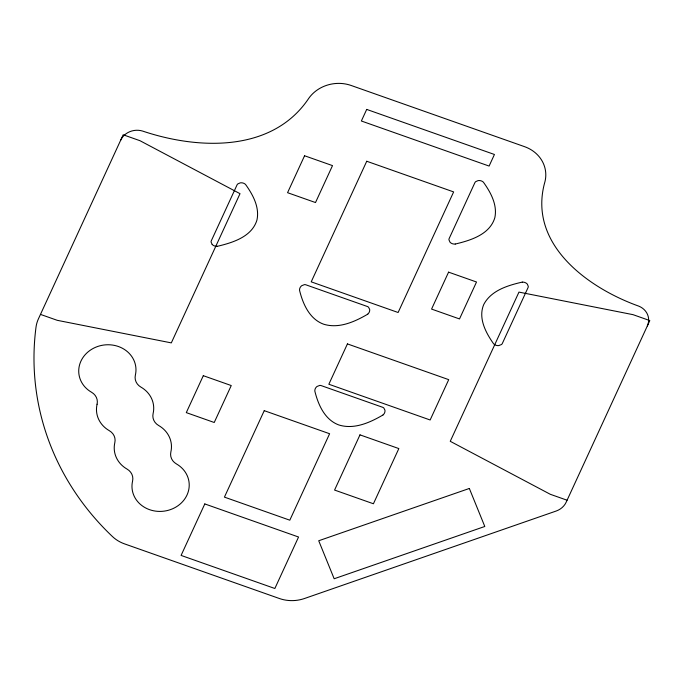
<?xml version="1.0" encoding="UTF-8"?>
<svg xmlns="http://www.w3.org/2000/svg" width="684" height="684" viewBox="0 0 684 684"><rect width="100%" height="100%" fill="white"/><g stroke="black" fill="none" stroke-linecap="round" stroke-linejoin="round"><path stroke-width="1.03" d="M367.761 314.161C354.714 321.805 338.802 328.987 323.506 324.156C309.484 319 302.892 303.91 299.566 290.401A6.053 5.421 -6.5 0 1 301.712 285.698L304.466 284.621A3.591 3.215 -6.5 0 1 305.945 284.835L367.317 306.483A3.591 3.215 -6.5 0 1 368.548 307.236L369.659 309.373A6.045 5.412 -6.5 0 1 367.744 314.136M383.049 414.949C370.001 422.592 354.09 429.774 338.794 424.944C324.772 419.788 318.18 404.697 314.854 391.197A6.053 5.421 -6.5 0 1 317 386.486L319.753 385.408A3.591 3.215 -6.5 0 1 321.232 385.622L382.604 407.271A3.591 3.215 -6.5 0 1 383.835 408.023L384.947 410.161A6.045 5.412 -6.5 0 1 383.031 414.932M217.392 246.308C232.671 242.666 251.9 236.852 256.962 220.009C259.723 207.115 252.798 194.564 245.539 184.441A6.045 5.412 -6.5 0 0 240.255 182.859L237.844 183.902A3.591 3.215 -6.5 0 0 236.98 185.031L211.347 240.708A3.591 3.215 -6.5 0 0 211.074 242.042L212.185 244.504M455.245 244.051C470.524 240.417 489.761 234.603 494.823 217.751C497.584 204.867 490.659 192.307 483.4 182.183A6.045 5.412 -6.5 0 0 478.107 180.602L475.696 181.653A3.591 3.215 -6.5 0 0 474.841 182.773L449.2 238.459A3.591 3.215 -6.5 0 0 448.935 239.793L450.046 242.256A6.053 5.421 -6.5 0 0 455.245 244.034M522.302 282.09C507.904 285.399 491.112 290.392 483.768 304.474C477.945 318.094 485.802 332.706 493.566 343.753A6.053 5.421 -6.5 0 0 498.739 345.6L501.5 344.522A3.591 3.215 -6.5 0 0 502.364 343.394L527.997 287.716A3.591 3.215 -6.5 0 0 528.262 286.382L527.364 284.159A6.045 5.412 -6.5 0 0 522.302 282.124M40.476 314.401L57.242 320.317L171.316 342.889L240.016 193.675L139.946 140.69L123.18 134.774L38.441 318.821A34.653 31.036 -6.5 0 0 36.004 327.226A295.804 264.956 -6.5 0 0 112.475 536.572A34.653 31.036 -6.5 0 0 124.548 543.883L279.397 598.517A34.653 31.036 -6.5 0 0 304.517 598.5L556.101 511.059A17.322 15.518 -6.5 0 0 566.172 502.21L649.8 320.582L633.033 314.666L518.959 292.102L450.252 441.308L550.321 494.301L567.087 500.218M217.392 246.291A6.053 5.421 -6.5 0 1 212.202 244.496M120.7 140.169A17.322 15.518 -6.5 0 1 142.64 131.08C198.001 149.676 272.394 152.908 308.869 98.18A34.653 31.036 -6.5 0 1 351.225 85.5L524.525 146.65A34.653 31.036 -6.5 0 1 545.003 181.499C527.056 243.743 587.65 287.861 638.702 306.116A17.322 15.518 -6.5 0 1 647.321 325.977M203.302 375.687L186.296 412.623L214.237 422.49L231.243 385.545L203.302 375.687M304.568 155.755L287.562 192.691L315.504 202.549L332.509 165.613L304.568 155.755M366.701 109.414L361.366 121L489.103 166.067L494.438 154.481L366.701 109.414M204.798 503.928L181.089 555.417L274.857 588.496L298.557 537.017L204.798 503.928M366.735 161.253L311.211 281.842L398.114 312.502L453.637 191.913L366.735 161.253M264.238 410.665L224.429 497.123L289.811 520.191L329.611 433.733L264.238 410.665M347.421 343.907L328.85 384.246L430.142 419.985L448.713 379.646L347.421 343.907M359.981 434.862L334.57 490.06L373.421 503.766L398.84 448.576L359.981 434.862M448.576 272.147L431.57 309.082L459.511 318.941L476.517 282.005L448.576 272.147M469.344 488.461L318.718 540.753L334.168 578.758L484.794 526.475L469.344 488.461M97.077 404.235A12.996 11.637 -6.5 0 0 91.545 392.248A28.66 25.676 -6.5 0 1 81.678 359.647A28.66 25.676 -6.5 0 1 116.699 345.959A28.66 25.676 -6.5 0 1 135.372 375.106A12.996 11.637 -6.5 0 0 140.904 387.093A28.66 25.676 -6.5 0 1 153.113 413.521A12.996 11.637 -6.5 0 0 158.654 425.508A28.66 25.676 -6.5 0 1 170.863 451.936A12.996 11.637 -6.5 0 0 176.404 463.914A28.66 25.676 -6.5 0 1 186.262 496.516A28.66 25.676 -6.5 0 1 151.25 510.213A28.66 25.676 -6.5 0 1 132.576 481.057A12.996 11.637 -6.5 0 0 127.036 469.079A28.66 25.676 -6.5 0 1 114.827 442.642A12.996 11.637 -6.5 0 0 109.286 430.663A28.66 25.676 -6.5 0 1 97.077 404.235"/></g></svg>
